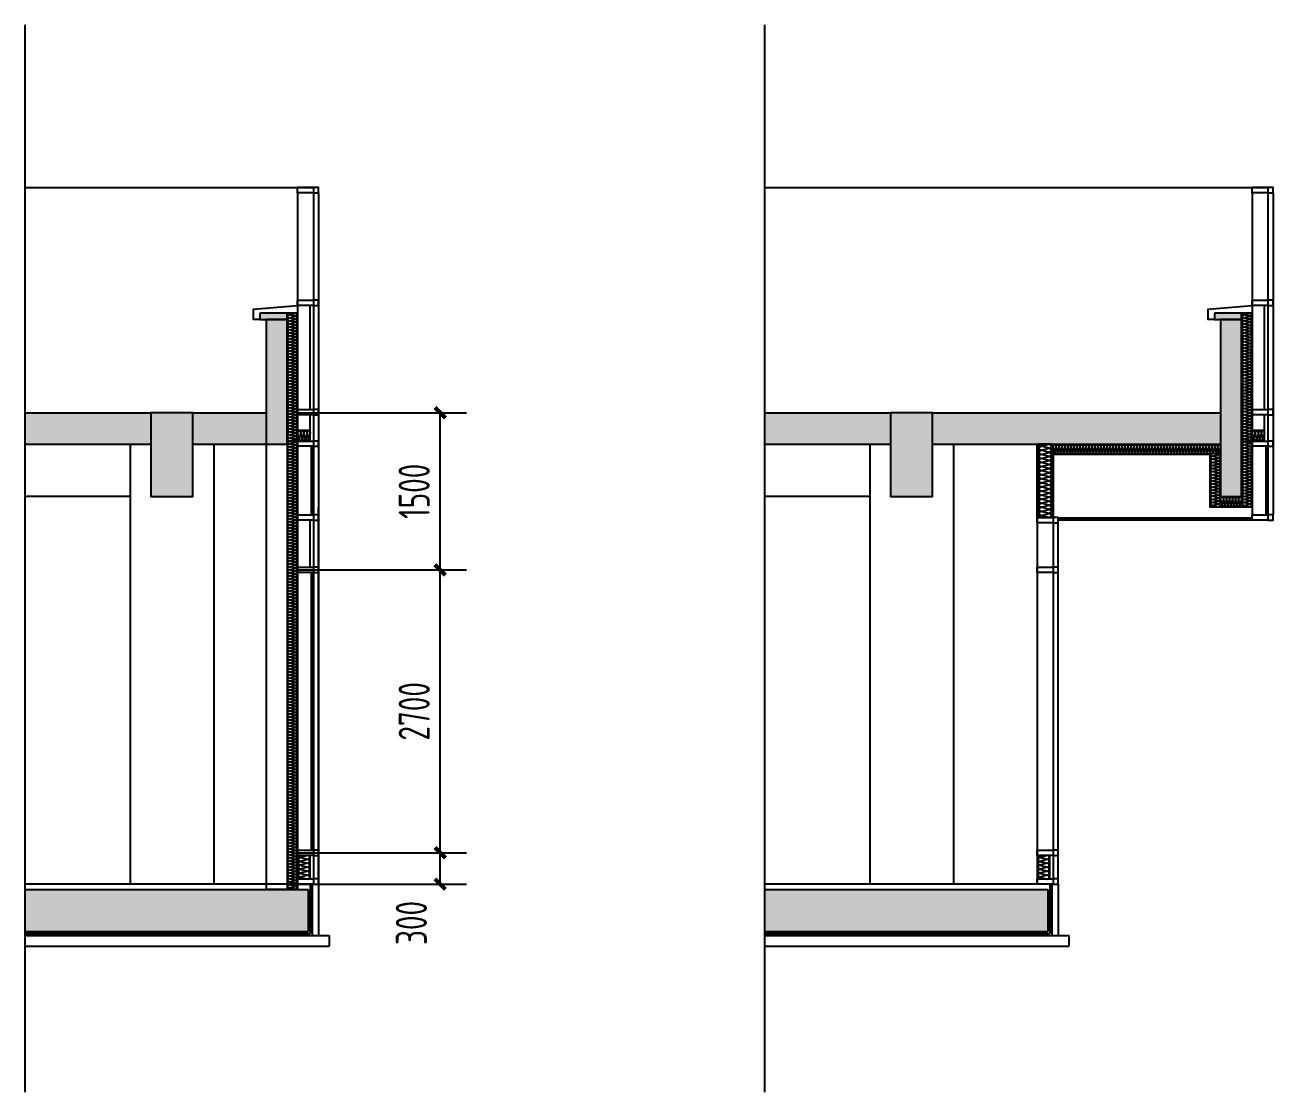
# Model space of a CAD drawing. Extents: x 72637 to 526294, y -245768 to 30884.
# Drawn here: x 72637 to 84550, y -107042 to -96856 of the extents above; entities that cross this region are included whole.
import ezdxf

# ---------------------------------------------------------------- set-up
doc = ezdxf.new("R2010")
doc.units = 0
doc.header["$LTSCALE"] = 10
doc.header["$MEASUREMENT"] = 0
for name, color, linetype in [('01-标注_尺寸', 124, 'Continuous'), ('05-填充_天正', 26, 'Continuous'), ('A-C_玻璃幕墙', 140, 'Continuous'), ('A-C_窗', 140, 'Continuous'), ('A-D_龙骨', 152, 'Continuous'), ('A-SUR_保温', 222, 'Continuous'), ('A-SUR_看线', 231, 'Continuous'), ('A-SUR_面层', 191, 'Continuous'), ('A-TECH_结构', 21, 'Continuous'), ('A-金属背板', 30, 'Continuous'), ('A_STR-砌块墙', 121, 'Continuous'), ('A_STR-砼墙', 51, 'Continuous'), ('A_STR-砼柱', 51, 'Continuous'), ('D_铝板', 181, 'Continuous'), ('PUB_HATCH', 8, 'Continuous')]:
    doc.layers.add(name, color=color, linetype=linetype)
doc.layers.add('DIM_MODI', color=6, linetype='Continuous', plot=False)
doc.styles.add('_TCH_DIM_T3', font='ROS1', dxfattribs={"width": 0.8, "bigfont": 'JD'})
doc.dimstyles.new('_TCH_ARCH&&100', dxfattribs={"dimtxt": 297.5, "dimasz": 100, "dimexe": 250, "dimexo": 300, "dimgap": 100, "dimtad": 1, "dimdec": 0, "dimzin": 0, "dimdsep": 46, "dimtxsty": '_TCH_DIM_T3', "dimblk": 'ARCHTICK', "dimcen": 0.09, "dimclrt": 7, "dimazin": 2, "dimtfac": 1, "dimtdec": 0, "dimtix": 1, "dimtmove": 2, "dimatfit": 3, "dimfxl": 0, "dimtolj": 1, "dimtzin": 0, "dimarcsym": 0})

# ---------------------------------------------------------------- blocks, each defined once
blk = doc.blocks.new('kyuhtr')
for points in [[(50, -25), (0, -25), (0, 25), (50, 25)], [(50, -25), (200, -25), (200, 25), (50, 25)]]:
    blk.add_lwpolyline(points, close=True)
blk = doc.blocks.new('$LinePat$岩棉板')
at = {"color": 0}
for p, q in [((0, -17), (12, -67)), ((12, -67), (24, -17))]:
    blk.add_line(p, q, dxfattribs=at)
for centre, start, end in [((12, -17), 0, 180), ((0, -67), 270, 0), ((24, -67), 180, 270)]:
    blk.add_arc(centre, 12, start, end, dxfattribs=at)
at = {"layer": 'Defpoints'}
blk.add_point((0, 0.1), dxfattribs=at)
at = {"layer": 'Defpoints', "color": 0}
blk.add_point((24, -84), dxfattribs=at)
blk = doc.blocks.new('djalkdjlkasdjk')
at = {"layer": 'A-金属背板'}
for points in [[(500, 150), (1200, 150)], [(500, 0), (1200, 0)]]:
    blk.add_lwpolyline(points, dxfattribs=at)
blk.add_lwpolyline([(500, 140), (1200, 140), (1200, 10), (500, 10)], close=True, dxfattribs=at)
at = {"layer": 'A-SUR_保温', "xscale": 1.620370373335142, "yscale": 1.544892716204687, "zscale": 1.544892716204687, "rotation": 7.817841363858602e-08}
for p in [(500, 140), (539, 140), (578, 140), (617, 140), (656, 140), (694, 140), (733, 140), (772, 140), (811, 140), (850, 140), (889, 140), (928, 140), (967, 140), (1006, 140), (1044, 140), (1083, 140), (1122, 140), (1161, 140)]:
    blk.add_blockref('$LinePat$岩棉板', p, dxfattribs=at)
blk = doc.blocks.new('*U2207')
blk.add_lwpolyline([(0, 120), (225, 120), (225, 0), (0, 0)], close=True)
at = {"color": 8, "xscale": -1.562499992143997, "yscale": 1.426054814958172, "zscale": 1.426054814958172}
for p in [(37, 120), (75, 120), (112, 120), (150, 120), (187, 120), (225, 120)]:
    blk.add_blockref('$LinePat$岩棉板', p, dxfattribs=at)
blk = doc.blocks.new('_FZH')
blk.add_lwpolyline([(-0.5, -0.5), (0.5, -0.5), (0.5, 0.5), (-0.5, 0.5)], close=True)
at = {"layer": 'PUB_HATCH'}
blk.add_solid([(-0.5, -0.5), (0.5, -0.5), (-0.5, 0.5), (0.5, 0.5)], dxfattribs=at)
blk = doc.blocks.new('_ArchTick')
at = {"color": 0, "linetype": 'ByBlock', "const_width": 0.4}
blk.add_lwpolyline([(-0.5, -0.5), (0.5, 0.5)], dxfattribs=at)
blk = doc.blocks.new('*D2567')
at = {"layer": '01-标注_尺寸', "color": 0, "lineweight": -2, "transparency": 16777216}
for p, q in [((75240, -100558), (76850, -100558)), ((76600, -102058), (76600, -100558)), ((75240, -102058), (76850, -102058))]:
    blk.add_line(p, q, dxfattribs=at)
at = {"layer": 'Defpoints', "color": 0, "transparency": 16777216}
for p in [(74940, -100558), (76600, -100558), (74940, -102058)]:
    blk.add_point(p, dxfattribs=at)
at = {"layer": '01-标注_尺寸', "color": 0, "lineweight": -2, "transparency": 16777216, "xscale": 100, "yscale": 100, "zscale": 100}
for p, rotation in [((76600, -100558), 90), ((76600, -102058), 270)]:
    blk.add_blockref('_ArchTick', p, dxfattribs=dict(at, rotation=rotation))
at = {"layer": '01-标注_尺寸', "color": 7, "transparency": 16777216, "insert": (76352, -101308), "char_height": 297.5, "attachment_point": 5, "rotation": 90, "style": '_TCH_DIM_T3'}
blk.add_mtext('\\A1;1500', dxfattribs=at)
blk = doc.blocks.new('*D2568')
at = {"layer": '01-标注_尺寸', "color": 0, "lineweight": -2, "transparency": 16777216}
for p, q in [((75240, -102058), (76850, -102058)), ((76600, -104758), (76600, -102058)), ((75240, -104758), (76850, -104758))]:
    blk.add_line(p, q, dxfattribs=at)
at = {"layer": 'Defpoints', "color": 0, "transparency": 16777216}
for p in [(74940, -102058), (76600, -102058), (74940, -104758)]:
    blk.add_point(p, dxfattribs=at)
at = {"layer": '01-标注_尺寸', "color": 0, "lineweight": -2, "transparency": 16777216, "xscale": 100, "yscale": 100, "zscale": 100}
for p, rotation in [((76600, -102058), 90), ((76600, -104758), 270)]:
    blk.add_blockref('_ArchTick', p, dxfattribs=dict(at, rotation=rotation))
at = {"layer": '01-标注_尺寸', "color": 7, "transparency": 16777216, "insert": (76352, -103408), "char_height": 297.5, "attachment_point": 5, "rotation": 90, "style": '_TCH_DIM_T3'}
blk.add_mtext('\\A1;2700', dxfattribs=at)
blk = doc.blocks.new('*D2569')
at = {"layer": '01-标注_尺寸', "color": 0, "lineweight": -2, "transparency": 16777216}
for p, q in [((75240, -104758), (76850, -104758)), ((76600, -105058), (76600, -104758)), ((75240, -105058), (76850, -105058))]:
    blk.add_line(p, q, dxfattribs=at)
at = {"layer": 'Defpoints', "color": 0, "transparency": 16777216}
for p in [(74940, -104758), (76600, -104758), (74940, -105058)]:
    blk.add_point(p, dxfattribs=at)
at = {"layer": '01-标注_尺寸', "color": 0, "lineweight": -2, "transparency": 16777216, "xscale": 100, "yscale": 100, "zscale": 100}
for p, rotation in [((76600, -104758), 90), ((76600, -105058), 270)]:
    blk.add_blockref('_ArchTick', p, dxfattribs=dict(at, rotation=rotation))
at = {"layer": '01-标注_尺寸', "color": 7, "transparency": 16777216, "insert": (76325, -105428), "char_height": 297.5, "attachment_point": 5, "rotation": 90, "style": '_TCH_DIM_T3'}
blk.add_mtext('\\A1;300', dxfattribs=at)

msp = doc.modelspace()

# ---------------------------------------------------------------- hatches: boundary and pattern name
at = {"layer": '05-填充_天正'}
for points in [[(73839.7, -100858), (73839.7, -100558), (72636.7, -100558), (72636.7, -100858)], [(74939.7, -100858), (74939.7, -100558), (74239.7, -100558), (74239.7, -100858)], [(80900.2, -100858), (80900.2, -100558), (79697.2, -100558), (79697.2, -100858)], [(81300.2, -100558), (81300.2, -100858), (84050.2, -100858), (84050.2, -100558)], [(72636.7, -105508), (75339.7, -105508), (75339.7, -105108), (72636.7, -105108)], [(79697.2, -105508), (82400.2, -105508), (82400.2, -105108), (79697.2, -105108)]]:
    msp.add_hatch(color=256, dxfattribs=at).paths.add_polyline_path(points)

# ---------------------------------------------------------------- linework, layer by layer
for p, q in [((72636.7, -96856.4), (72636.7, -107041.8)), ((79697.2, -96856.4), (79697.2, -107041.8))]:
    msp.add_line(p, q)
at = {"layer": 'A-C_玻璃幕墙'}
for points in [[(75439.7, -105058), (75439.7, -101458)], [(82500.2, -105058), (82500.2, -101583)]]:
    msp.add_lwpolyline(points, dxfattribs=at)
at = {"layer": 'A-C_窗'}
for p, q in [((75439.7, -98408), (75239.7, -98408)), ((84550.2, -98408), (84350.2, -98408))]:
    msp.add_line(p, q, dxfattribs=at)
for points in [[(75239.7, -98458), (75239.7, -105058)], [(75389.7, -98458), (75389.7, -105058)], [(75439.7, -98458), (75439.7, -105058)], [(84350.2, -98458), (84350.2, -101533)], [(84500.2, -98408), (84500.2, -101533)], [(84550.2, -98458), (84550.2, -101528)], [(82300.2, -100858), (82300.2, -105058)], [(82450.2, -100858), (82450.2, -105058)]]:
    msp.add_lwpolyline(points, dxfattribs=at)
at = {"layer": 'A-SUR_保温'}
for p, q in [((75239.7, -100853), (75239.7, -105108)), ((75359.7, -105058), (75359.7, -105528)), ((75379.7, -105058), (75379.7, -105548)), ((75439.7, -105058), (75439.7, -105548)), ((82420.2, -105058), (82420.2, -105528)), ((82440.2, -105058), (82440.2, -105548)), ((82500.2, -105058), (82500.2, -105548)), ((75539.7, -105548), (75539.7, -105648)), ((82600.2, -105548), (82600.2, -105648))]:
    msp.add_line(p, q, dxfattribs=at)
for points in [[(75139.7, -100828), (75359.7, -100828), (75359.7, -100728), (75239.7, -100728), (75239.7, -99608), (75139.7, -99608)], [(84250.2, -100828), (84470.2, -100828), (84470.2, -100728), (84350.2, -100728), (84350.2, -99608), (84250.2, -99608)], [(84350.2, -100828), (84350.2, -101458), (83950.2, -101458), (83950.2, -100958), (82450.2, -100958)], [(72636.7, -105528), (75359.7, -105528)], [(72636.7, -105548), (75539.7, -105548)], [(79697.2, -105528), (82420.2, -105528)], [(79697.2, -105548), (82600.2, -105548)], [(72636.7, -105648), (75539.7, -105648)], [(79697.2, -105648), (82600.2, -105648)]]:
    msp.add_lwpolyline(points, dxfattribs=at)
at = {"layer": 'A-SUR_看线'}
for p, q in [((72636.7, -98408), (75239.7, -98408)), ((79697.2, -98408), (84350.2, -98408))]:
    msp.add_line(p, q, dxfattribs=at)
at = {"layer": 'A-SUR_面层'}
for points in [[(75239.7, -105058), (72636.7, -105058)], [(82300.2, -105058), (79697.2, -105058)]]:
    msp.add_lwpolyline(points, dxfattribs=at)
at = {"layer": 'A-TECH_结构'}
for points in [[(73639.7, -100858), (73639.7, -105058)], [(74439.7, -100858), (74439.7, -105058)], [(80700.2, -100858), (80700.2, -105058)], [(81500.2, -100858), (81500.2, -105058)], [(73639.7, -101358), (72636.7, -101358)], [(80700.2, -101358), (79697.2, -101358)]]:
    msp.add_lwpolyline(points, dxfattribs=at)
at = {"layer": 'A-金属背板'}
for points in [[(75379.7, -100878), (75369.7, -100878), (75369.7, -101533), (75379.7, -101533)], [(84490.2, -100878), (84480.2, -100878), (84480.2, -101533), (84490.2, -101533)], [(75379.7, -102083), (75369.7, -102083), (75369.7, -104733), (75379.7, -104733)]]:
    msp.add_lwpolyline(points, close=True, dxfattribs=at)
at = {"layer": 'A_STR-砌块墙'}
for p, q in [((74939.7, -100858), (74939.7, -105108)), ((75139.7, -100858), (75139.7, -105108)), ((75139.7, -105108), (74939.7, -105108))]:
    msp.add_line(p, q, dxfattribs=at)
at = {"layer": 'A_STR-砼墙'}
for p, q in [((72636.7, -100558), (73839.7, -100558)), ((72636.7, -100558), (72636.7, -100858)), ((74239.7, -100558), (74939.7, -100558)), ((79697.2, -100558), (80900.2, -100558)), ((79697.2, -100558), (79697.2, -100858)), ((81300.2, -100558), (84050.2, -100558)), ((84050.2, -100618), (84050.2, -100618)), ((84150.2, -100618), (84150.2, -100618)), ((84250.2, -100618), (84250.2, -100618)), ((72636.7, -100858), (73839.7, -100858)), ((74239.7, -100858), (74939.7, -100858)), ((79697.2, -100858), (80900.2, -100858)), ((81300.2, -100858), (84050.2, -100858)), ((72636.7, -105108), (75339.7, -105108)), ((72636.7, -105108), (72636.7, -105508)), ((75339.7, -105108), (75339.7, -105508)), ((79697.2, -105108), (82400.2, -105108)), ((79697.2, -105108), (79697.2, -105508)), ((82400.2, -105108), (82400.2, -105508)), ((72636.7, -105508), (75339.7, -105508)), ((79697.2, -105508), (82400.2, -105508))]:
    msp.add_line(p, q, dxfattribs=at)
at = {"layer": 'D_铝板'}
for p, q in [((75359.7, -100528), (75359.7, -99533)), ((84470.2, -100528), (84470.2, -99533)), ((75359.7, -100828), (75359.7, -100578)), ((84470.2, -100828), (84470.2, -100578)), ((75359.7, -102033), (75359.7, -101583)), ((75359.7, -105008), (75359.7, -104783)), ((82420.2, -105008), (82420.2, -104788))]:
    msp.add_line(p, q, dxfattribs=at)
at = {"layer": 'DIM_MODI'}
for points in [[(74877.6, -99668.1), (74817.6, -99668.1), (74817.6, -99567.9), (75237.6, -99533.1)], [(83990.2, -99668), (83930.2, -99668), (83930.2, -99567.8), (84350.2, -99533)], [(84350.2, -101563), (82500.2, -101563)], [(84350.2, -101580), (82500.2, -101580)], [(84350.2, -101583), (82500.2, -101583)]]:
    msp.add_lwpolyline(points, dxfattribs=at)

# ---------------------------------------------------------------- block references
at = {"layer": 'A-D_龙骨', "xscale": -1}
for p in [(75439.7, -98433), (84550.2, -98433), (75439.7, -99508), (84550.2, -99508), (75439.7, -100553), (84550.2, -100553), (75439.7, -100853), (84550.2, -100853), (75439.7, -101558), (82500.2, -101583), (84550.2, -101558), (75439.7, -102058), (82500.2, -102058), (75439.7, -104758), (82500.2, -104758), (75439.7, -105033), (82500.2, -105033)]:
    msp.add_blockref('kyuhtr', p, dxfattribs=at)
at = {"layer": 'A-SUR_保温', "yscale": 1.188379012465143, "zscale": 1.188379012465143}
for p, xscale, rotation in [((75239.7, -99636.6), -1.193576387893496, 269.9999999912139), ((75239.7, -99665.2), -1.193576387893496, 269.9999999912139), ((75239.7, -99693.9), -1.193576387893496, 269.9999999912139), ((75239.7, -99722.5), -1.193576387893496, 269.9999999912139), ((84350.2, -99636.9), -1.204427088257314, 269.9999999738789), ((84350.2, -99665.8), -1.204427088257314, 269.9999999738789), ((84350.2, -99694.7), -1.204427088257314, 269.9999999738789), ((84350.2, -99723.6), -1.204427088257314, 269.9999999738789), ((75239.7, -99751.2), -1.193576387893496, 269.9999999912139), ((75239.7, -99779.8), -1.193576387893496, 269.9999999912139), ((75239.7, -99808.5), -1.193576387893496, 269.9999999912139), ((75239.7, -99837.1), -1.193576387893496, 269.9999999912139), ((84350.2, -99752.5), -1.204427088257314, 269.9999999738789), ((84350.2, -99781.4), -1.204427088257314, 269.9999999738789), ((84350.2, -99810.3), -1.204427088257314, 269.9999999738789), ((84350.2, -99839.2), -1.204427088257314, 269.9999999738789), ((75239.7, -99865.8), -1.193576387893496, 269.9999999912139), ((75239.7, -99894.4), -1.193576387893496, 269.9999999912139), ((75239.7, -99923.1), -1.193576387893496, 269.9999999912139), ((75239.7, -99951.7), -1.193576387893496, 269.9999999912139), ((75239.7, -99980.4), -1.193576387893496, 269.9999999912139), ((84350.2, -99868.1), -1.204427088257314, 269.9999999738789), ((84350.2, -99897), -1.204427088257314, 269.9999999738789), ((84350.2, -99925.9), -1.204427088257314, 269.9999999738789), ((84350.2, -99954.8), -1.204427088257314, 269.9999999738789), ((84350.2, -99983.7), -1.204427088257314, 269.9999999738789), ((75239.7, -100009), -1.193576387893496, 269.9999999912139), ((75239.7, -100037.6), -1.193576387893496, 269.9999999912139), ((75239.7, -100066.3), -1.193576387893496, 269.9999999912139), ((75239.7, -100094.9), -1.193576387893496, 269.9999999912139), ((84350.2, -100012.6), -1.204427088257314, 269.9999999738789), ((84350.2, -100041.5), -1.204427088257314, 269.9999999738789), ((84350.2, -100070.5), -1.204427088257314, 269.9999999738789), ((84350.2, -100099.4), -1.204427088257314, 269.9999999738789), ((75239.7, -100123.6), -1.193576387893496, 269.9999999912139), ((75239.7, -100152.2), -1.193576387893496, 269.9999999912139), ((75239.7, -100180.9), -1.193576387893496, 269.9999999912139), ((75239.7, -100209.5), -1.193576387893496, 269.9999999912139), ((84350.2, -100128.3), -1.204427088257314, 269.9999999738789), ((84350.2, -100157.2), -1.204427088257314, 269.9999999738789), ((84350.2, -100186.1), -1.204427088257314, 269.9999999738789), ((84350.2, -100215), -1.204427088257314, 269.9999999738789), ((75239.7, -100238.2), -1.193576387893496, 269.9999999912139), ((75239.7, -100266.8), -1.193576387893496, 269.9999999912139), ((75239.7, -100295.5), -1.193576387893496, 269.9999999912139), ((75239.7, -100324.1), -1.193576387893496, 269.9999999912139), ((84350.2, -100243.9), -1.204427088257314, 269.9999999738789), ((84350.2, -100272.8), -1.204427088257314, 269.9999999738789), ((84350.2, -100301.7), -1.204427088257314, 269.9999999738789), ((84350.2, -100330.6), -1.204427088257314, 269.9999999738789), ((75239.7, -100352.7), -1.193576387893496, 269.9999999912139), ((75239.7, -100381.4), -1.193576387893496, 269.9999999912139), ((75239.7, -100410), -1.193576387893496, 269.9999999912139), ((75239.7, -100438.7), -1.193576387893496, 269.9999999912139), ((84350.2, -100359.5), -1.204427088257314, 269.9999999738789), ((84350.2, -100388.4), -1.204427088257314, 269.9999999738789), ((84350.2, -100417.3), -1.204427088257314, 269.9999999738789), ((84350.2, -100446.2), -1.204427088257314, 269.9999999738789), ((75239.7, -100467.3), -1.193576387893496, 269.9999999912139), ((75239.7, -100496), -1.193576387893496, 269.9999999912139), ((75239.7, -100524.6), -1.193576387893496, 269.9999999912139), ((75239.7, -100553.3), -1.193576387893496, 269.9999999912139), ((84350.2, -100475.1), -1.204427088257314, 269.9999999738789), ((84350.2, -100504), -1.204427088257314, 269.9999999738789), ((84350.2, -100533), -1.204427088257314, 269.9999999738789), ((84350.2, -100561.9), -1.204427088257314, 269.9999999738789), ((75239.7, -100581.9), -1.193576387893496, 269.9999999912139), ((75239.7, -100610.6), -1.193576387893496, 269.9999999912139), ((75239.7, -100639.2), -1.193576387893496, 269.9999999912139), ((75239.7, -100667.9), -1.193576387893496, 269.9999999912139), ((75239.7, -100696.5), -1.193576387893496, 269.9999999912139), ((84350.2, -100590.8), -1.204427088257314, 269.9999999738789), ((84350.2, -100619.7), -1.204427088257314, 269.9999999738789), ((84350.2, -100648.6), -1.204427088257314, 269.9999999738789), ((84350.2, -100677.5), -1.204427088257314, 269.9999999738789), ((75239.7, -100725.1), -1.193576387893496, 269.9999999912139), ((75239.7, -100753.8), -1.193576387893496, 269.9999999912139), ((75239.7, -100782.4), -1.193576387893496, 269.9999999912139), ((75239.7, -100811.1), -1.193576387893496, 269.9999999912139), ((75269.7, -100728), -1.249999998975613, 359.9999999999722), ((75299.7, -100728), -1.249999998975613, 359.9999999999722), ((75329.7, -100728), -1.249999998975613, 359.9999999999722), ((75359.7, -100728), -1.249999998975613, 359.9999999999722), ((84350.2, -100706.4), -1.204427088257314, 269.9999999738789), ((84350.2, -100735.3), -1.204427088257314, 269.9999999738789), ((84350.2, -100764.2), -1.204427088257314, 269.9999999738789), ((84350.2, -100793.1), -1.204427088257314, 269.9999999738789), ((84380.2, -100728), -1.249999998975613, 359.9999999999722), ((84410.2, -100728), -1.249999998975613, 359.9999999999722), ((84440.2, -100728), -1.249999998975613, 359.9999999999722), ((84470.2, -100728), -1.249999998975613, 359.9999999999722), ((75239.7, -100839.7), -1.193576387893496, 269.9999999912139), ((75239.7, -100868.4), -1.193576387893496, 269.9999999912139), ((75239.7, -100897), -1.193576387893496, 269.9999999912139), ((75239.7, -100925.7), -1.193576387893496, 269.9999999912139), ((82478.8, -100858), -1.190476188715041, 3.261452850137781e-07), ((82507.4, -100858), -1.190476188715041, 3.261452850137781e-07), ((82536, -100858), -1.190476188715041, 3.261452850137781e-07), ((82564.5, -100858), -1.190476188715041, 3.261452850137781e-07), ((82593.1, -100858), -1.190476188715041, 3.261452850137781e-07), ((82621.7, -100858), -1.190476188715041, 3.261452850137781e-07), ((82650.2, -100858), -1.190476188715041, 3.261452850137781e-07), ((82678.8, -100858), -1.190476188715041, 3.261452850137781e-07), ((82707.4, -100858), -1.190476188715041, 3.261452850137781e-07), ((82736, -100858), -1.190476188715041, 3.261452850137781e-07), ((82764.5, -100858), -1.190476188715041, 3.261452850137781e-07), ((82793.1, -100858), -1.190476188715041, 3.261452850137781e-07), ((82821.7, -100858), -1.190476188715041, 3.261452850137781e-07), ((82850.2, -100858), -1.190476188715041, 3.261452850137781e-07), ((82878.8, -100858), -1.190476188715041, 3.261452850137781e-07), ((82907.4, -100858), -1.190476188715041, 3.261452850137781e-07), ((82936, -100858), -1.190476188715041, 3.261452850137781e-07), ((82964.5, -100858), -1.190476188715041, 3.261452850137781e-07), ((82993.1, -100858), -1.190476188715041, 3.261452850137781e-07), ((83021.7, -100858), -1.190476188715041, 3.261452850137781e-07), ((83050.2, -100858), -1.190476188715041, 3.261452850137781e-07), ((83078.8, -100858), -1.190476188715041, 3.261452850137781e-07), ((83107.4, -100858), -1.190476188715041, 3.261452850137781e-07), ((83136, -100858), -1.190476188715041, 3.261452850137781e-07), ((83164.5, -100858), -1.190476188715041, 3.261452850137781e-07), ((83193.1, -100858), -1.190476188715041, 3.261452850137781e-07), ((83221.7, -100858), -1.190476188715041, 3.261452850137781e-07), ((83250.2, -100858), -1.190476188715041, 3.261452850137781e-07), ((83278.8, -100858), -1.190476188715041, 3.261452850137781e-07), ((83307.4, -100858), -1.190476188715041, 3.261452850137781e-07), ((83336, -100858), -1.190476188715041, 3.261452850137781e-07), ((83364.5, -100858), -1.190476188715041, 3.261452850137781e-07), ((83393.1, -100858), -1.190476188715041, 3.261452850137781e-07), ((83421.7, -100858), -1.190476188715041, 3.261452850137781e-07), ((83450.2, -100858), -1.190476188715041, 3.261452850137781e-07), ((83478.8, -100858), -1.190476188715041, 3.261452850137781e-07), ((83507.4, -100858), -1.190476188715041, 3.261452850137781e-07), ((83536, -100858), -1.190476188715041, 3.261452850137781e-07), ((83564.5, -100858), -1.190476188715041, 3.261452850137781e-07), ((83593.1, -100858), -1.190476188715041, 3.261452850137781e-07), ((83621.7, -100858), -1.190476188715041, 3.261452850137781e-07), ((83650.2, -100858), -1.190476188715041, 3.261452850137781e-07), ((83678.8, -100858), -1.190476188715041, 3.261452850137781e-07), ((83707.4, -100858), -1.190476188715041, 3.261452850137781e-07), ((83736, -100858), -1.190476188715041, 3.261452850137781e-07), ((83764.5, -100858), -1.190476188715041, 3.261452850137781e-07), ((83793.1, -100858), -1.190476188715041, 3.261452850137781e-07), ((83821.7, -100858), -1.190476188715041, 3.261452850137781e-07), ((83850.2, -100858), -1.190476188715041, 3.261452850137781e-07), ((83878.8, -100858), -1.190476188715041, 3.261452850137781e-07), ((83907.4, -100858), -1.190476188715041, 3.261452850137781e-07), ((83936, -100858), -1.190476188715041, 3.261452850137781e-07), ((83964.5, -100858), -1.190476188715041, 3.261452850137781e-07), ((83993.1, -100858), -1.190476188715041, 3.261452850137781e-07), ((84021.7, -100858), -1.190476188715041, 3.261452850137781e-07), ((84050.2, -100858), -1.190476188715041, 3.261452850137781e-07), ((84350.2, -100822), -1.204427088257314, 269.9999999738789), ((84350.2, -100850.9), -1.204427088257314, 269.9999999738789), ((84350.2, -100879.8), -1.204427088257314, 269.9999999738789), ((84350.2, -100908.7), -1.204427088257314, 269.9999999738789), ((75239.7, -100954.3), -1.193576387893496, 269.9999999912139), ((75239.7, -100983), -1.193576387893496, 269.9999999912139), ((75239.7, -101011.6), -1.193576387893496, 269.9999999912139), ((75239.7, -101040.2), -1.193576387893496, 269.9999999912139), ((84050.2, -100987.4), -1.225490195051554, 269.9999999033268), ((84050.2, -101016.8), -1.225490195051554, 269.9999999033268), ((84050.2, -101046.2), -1.225490195051554, 269.9999999033268), ((84350.2, -100937.6), -1.204427088257314, 269.9999999738789), ((84350.2, -100966.5), -1.204427088257314, 269.9999999738789), ((84350.2, -100995.5), -1.204427088257314, 269.9999999738789), ((84350.2, -101024.4), -1.204427088257314, 269.9999999738789), ((84350.2, -101053.3), -1.204427088257314, 269.9999999738789), ((75239.7, -101068.9), -1.193576387893496, 269.9999999912139), ((75239.7, -101097.5), -1.193576387893496, 269.9999999912139), ((75239.7, -101126.2), -1.193576387893496, 269.9999999912139), ((75239.7, -101154.8), -1.193576387893496, 269.9999999912139), ((84050.2, -101075.6), -1.225490195051554, 269.9999999033268), ((84050.2, -101105), -1.225490195051554, 269.9999999033268), ((84050.2, -101134.4), -1.225490195051554, 269.9999999033268), ((84050.2, -101163.8), -1.225490195051554, 269.9999999033268), ((84350.2, -101082.2), -1.204427088257314, 269.9999999738789), ((84350.2, -101111.1), -1.204427088257314, 269.9999999738789), ((84350.2, -101140), -1.204427088257314, 269.9999999738789), ((84350.2, -101168.9), -1.204427088257314, 269.9999999738789), ((75239.7, -101183.5), -1.193576387893496, 269.9999999912139), ((75239.7, -101212.1), -1.193576387893496, 269.9999999912139), ((75239.7, -101240.8), -1.193576387893496, 269.9999999912139), ((75239.7, -101269.4), -1.193576387893496, 269.9999999912139), ((84050.2, -101193.2), -1.225490195051554, 269.9999999033268), ((84050.2, -101222.7), -1.225490195051554, 269.9999999033268), ((84050.2, -101252.1), -1.225490195051554, 269.9999999033268), ((84050.2, -101281.5), -1.225490195051554, 269.9999999033268), ((84350.2, -101197.8), -1.204427088257314, 269.9999999738789), ((84350.2, -101226.7), -1.204427088257314, 269.9999999738789), ((84350.2, -101255.6), -1.204427088257314, 269.9999999738789), ((84350.2, -101284.5), -1.204427088257314, 269.9999999738789), ((75239.7, -101298.1), -1.193576387893496, 269.9999999912139), ((75239.7, -101326.7), -1.193576387893496, 269.9999999912139), ((75239.7, -101355.4), -1.193576387893496, 269.9999999912139), ((75239.7, -101384), -1.193576387893496, 269.9999999912139), ((75239.7, -101412.6), -1.193576387893496, 269.9999999912139), ((84050.2, -101310.9), -1.225490195051554, 269.9999999033268), ((84050.2, -101340.3), -1.225490195051554, 269.9999999033268), ((84050.2, -101369.7), -1.225490195051554, 269.9999999033268), ((84050.2, -101399.1), -1.225490195051554, 269.9999999033268), ((84078.8, -101358), -1.190476195531835, 2.609170602803106e-06), ((84107.4, -101358), -1.190476195531835, 2.609170602803106e-06), ((84136, -101358), -1.190476195531835, 2.609170602803106e-06), ((84164.5, -101358), -1.190476195531835, 2.609170602803106e-06), ((84193.1, -101358), -1.190476195531835, 2.609170602803106e-06), ((84221.7, -101358), -1.190476195531835, 2.609170602803106e-06), ((84250.2, -101358), -1.190476195531835, 2.609170602803106e-06), ((84350.2, -101313.4), -1.204427088257314, 269.9999999738789), ((84350.2, -101342.3), -1.204427088257314, 269.9999999738789), ((84350.2, -101371.2), -1.204427088257314, 269.9999999738789), ((84350.2, -101400.1), -1.204427088257314, 269.9999999738789), ((75239.7, -101441.3), -1.193576387893496, 269.9999999912139), ((75239.7, -101469.9), -1.193576387893496, 269.9999999912139), ((75239.7, -101498.6), -1.193576387893496, 269.9999999912139), ((75239.7, -101527.2), -1.193576387893496, 269.9999999912139), ((84050.2, -101428.5), -1.225490195051554, 269.9999999033268), ((84050.2, -101458), -1.225490195051554, 269.9999999033268), ((84350.2, -101429), -1.204427088257314, 269.9999999738789), ((84350.2, -101458), -1.204427088257314, 269.9999999738789), ((75239.7, -101555.9), -1.193576387893496, 269.9999999912139), ((75239.7, -101584.5), -1.193576387893496, 269.9999999912139), ((75239.7, -101613.2), -1.193576387893496, 269.9999999912139), ((75239.7, -101641.8), -1.193576387893496, 269.9999999912139), ((75239.7, -101670.5), -1.193576387893496, 269.9999999912139), ((75239.7, -101699.1), -1.193576387893496, 269.9999999912139), ((75239.7, -101727.7), -1.193576387893496, 269.9999999912139), ((75239.7, -101756.4), -1.193576387893496, 269.9999999912139), ((75239.7, -101785), -1.193576387893496, 269.9999999912139), ((75239.7, -101813.7), -1.193576387893496, 269.9999999912139), ((75239.7, -101842.3), -1.193576387893496, 269.9999999912139), ((75239.7, -101871), -1.193576387893496, 269.9999999912139), ((75239.7, -101899.6), -1.193576387893496, 269.9999999912139), ((75239.7, -101928.3), -1.193576387893496, 269.9999999912139), ((75239.7, -101956.9), -1.193576387893496, 269.9999999912139), ((75239.7, -101985.6), -1.193576387893496, 269.9999999912139), ((75239.7, -102014.2), -1.193576387893496, 269.9999999912139), ((75239.7, -102042.9), -1.193576387893496, 269.9999999912139), ((75239.7, -102071.5), -1.193576387893496, 269.9999999912139), ((75239.7, -102100.1), -1.193576387893496, 269.9999999912139), ((75239.7, -102128.8), -1.193576387893496, 269.9999999912139), ((75239.7, -102157.4), -1.193576387893496, 269.9999999912139), ((75239.7, -102186.1), -1.193576387893496, 269.9999999912139), ((75239.7, -102214.7), -1.193576387893496, 269.9999999912139), ((75239.7, -102243.4), -1.193576387893496, 269.9999999912139), ((75239.7, -102272), -1.193576387893496, 269.9999999912139), ((75239.7, -102300.7), -1.193576387893496, 269.9999999912139), ((75239.7, -102329.3), -1.193576387893496, 269.9999999912139), ((75239.7, -102358), -1.193576387893496, 269.9999999912139), ((75239.7, -102386.6), -1.193576387893496, 269.9999999912139), ((75239.7, -102415.2), -1.193576387893496, 269.9999999912139), ((75239.7, -102443.9), -1.193576387893496, 269.9999999912139), ((75239.7, -102472.5), -1.193576387893496, 269.9999999912139), ((75239.7, -102501.2), -1.193576387893496, 269.9999999912139), ((75239.7, -102529.8), -1.193576387893496, 269.9999999912139), ((75239.7, -102558.5), -1.193576387893496, 269.9999999912139), ((75239.7, -102587.1), -1.193576387893496, 269.9999999912139), ((75239.7, -102615.8), -1.193576387893496, 269.9999999912139), ((75239.7, -102644.4), -1.193576387893496, 269.9999999912139), ((75239.7, -102673.1), -1.193576387893496, 269.9999999912139), ((75239.7, -102701.7), -1.193576387893496, 269.9999999912139), ((75239.7, -102730.4), -1.193576387893496, 269.9999999912139), ((75239.7, -102759), -1.193576387893496, 269.9999999912139), ((75239.7, -102787.6), -1.193576387893496, 269.9999999912139), ((75239.7, -102816.3), -1.193576387893496, 269.9999999912139), ((75239.7, -102844.9), -1.193576387893496, 269.9999999912139), ((75239.7, -102873.6), -1.193576387893496, 269.9999999912139), ((75239.7, -102902.2), -1.193576387893496, 269.9999999912139), ((75239.7, -102930.9), -1.193576387893496, 269.9999999912139), ((75239.7, -102959.5), -1.193576387893496, 269.9999999912139), ((75239.7, -102988.2), -1.193576387893496, 269.9999999912139), ((75239.7, -103016.8), -1.193576387893496, 269.9999999912139), ((75239.7, -103045.5), -1.193576387893496, 269.9999999912139), ((75239.7, -103074.1), -1.193576387893496, 269.9999999912139), ((75239.7, -103102.7), -1.193576387893496, 269.9999999912139), ((75239.7, -103131.4), -1.193576387893496, 269.9999999912139), ((75239.7, -103160), -1.193576387893496, 269.9999999912139), ((75239.7, -103188.7), -1.193576387893496, 269.9999999912139), ((75239.7, -103217.3), -1.193576387893496, 269.9999999912139), ((75239.7, -103246), -1.193576387893496, 269.9999999912139), ((75239.7, -103274.6), -1.193576387893496, 269.9999999912139), ((75239.7, -103303.3), -1.193576387893496, 269.9999999912139), ((75239.7, -103331.9), -1.193576387893496, 269.9999999912139), ((75239.7, -103360.6), -1.193576387893496, 269.9999999912139), ((75239.7, -103389.2), -1.193576387893496, 269.9999999912139), ((75239.7, -103417.9), -1.193576387893496, 269.9999999912139), ((75239.7, -103446.5), -1.193576387893496, 269.9999999912139), ((75239.7, -103475.1), -1.193576387893496, 269.9999999912139), ((75239.7, -103503.8), -1.193576387893496, 269.9999999912139), ((75239.7, -103532.4), -1.193576387893496, 269.9999999912139), ((75239.7, -103561.1), -1.193576387893496, 269.9999999912139), ((75239.7, -103589.7), -1.193576387893496, 269.9999999912139), ((75239.7, -103618.4), -1.193576387893496, 269.9999999912139), ((75239.7, -103647), -1.193576387893496, 269.9999999912139), ((75239.7, -103675.7), -1.193576387893496, 269.9999999912139), ((75239.7, -103704.3), -1.193576387893496, 269.9999999912139), ((75239.7, -103733), -1.193576387893496, 269.9999999912139), ((75239.7, -103761.6), -1.193576387893496, 269.9999999912139), ((75239.7, -103790.2), -1.193576387893496, 269.9999999912139), ((75239.7, -103818.9), -1.193576387893496, 269.9999999912139), ((75239.7, -103847.5), -1.193576387893496, 269.9999999912139), ((75239.7, -103876.2), -1.193576387893496, 269.9999999912139), ((75239.7, -103904.8), -1.193576387893496, 269.9999999912139), ((75239.7, -103933.5), -1.193576387893496, 269.9999999912139), ((75239.7, -103962.1), -1.193576387893496, 269.9999999912139), ((75239.7, -103990.8), -1.193576387893496, 269.9999999912139), ((75239.7, -104019.4), -1.193576387893496, 269.9999999912139), ((75239.7, -104048.1), -1.193576387893496, 269.9999999912139), ((75239.7, -104076.7), -1.193576387893496, 269.9999999912139), ((75239.7, -104105.4), -1.193576387893496, 269.9999999912139), ((75239.7, -104134), -1.193576387893496, 269.9999999912139), ((75239.7, -104162.6), -1.193576387893496, 269.9999999912139), ((75239.7, -104191.3), -1.193576387893496, 269.9999999912139), ((75239.7, -104219.9), -1.193576387893496, 269.9999999912139), ((75239.7, -104248.6), -1.193576387893496, 269.9999999912139), ((75239.7, -104277.2), -1.193576387893496, 269.9999999912139), ((75239.7, -104305.9), -1.193576387893496, 269.9999999912139), ((75239.7, -104334.5), -1.193576387893496, 269.9999999912139), ((75239.7, -104363.2), -1.193576387893496, 269.9999999912139), ((75239.7, -104391.8), -1.193576387893496, 269.9999999912139), ((75239.7, -104420.5), -1.193576387893496, 269.9999999912139), ((75239.7, -104449.1), -1.193576387893496, 269.9999999912139), ((75239.7, -104477.7), -1.193576387893496, 269.9999999912139), ((75239.7, -104506.4), -1.193576387893496, 269.9999999912139), ((75239.7, -104535), -1.193576387893496, 269.9999999912139), ((75239.7, -104563.7), -1.193576387893496, 269.9999999912139), ((75239.7, -104592.3), -1.193576387893496, 269.9999999912139), ((75239.7, -104621), -1.193576387893496, 269.9999999912139), ((75239.7, -104649.6), -1.193576387893496, 269.9999999912139), ((75239.7, -104678.3), -1.193576387893496, 269.9999999912139), ((75239.7, -104706.9), -1.193576387893496, 269.9999999912139), ((75239.7, -104735.6), -1.193576387893496, 269.9999999912139), ((75239.7, -104764.2), -1.193576387893496, 269.9999999912139), ((75239.7, -104792.9), -1.193576387893496, 269.9999999912139), ((75239.7, -104821.5), -1.193576387893496, 269.9999999912139), ((75239.7, -104850.1), -1.193576387893496, 269.9999999912139), ((75239.7, -104878.8), -1.193576387893496, 269.9999999912139), ((75239.7, -104907.4), -1.193576387893496, 269.9999999912139), ((75239.7, -104936.1), -1.193576387893496, 269.9999999912139), ((75239.7, -104964.7), -1.193576387893496, 269.9999999912139), ((75239.7, -104993.4), -1.193576387893496, 269.9999999912139), ((75239.7, -105022), -1.193576387893496, 269.9999999912139), ((75239.7, -105050.7), -1.193576387893496, 269.9999999912139), ((75239.7, -105079.3), -1.193576387893496, 269.9999999912139), ((75239.7, -105108), -1.193576387893496, 269.9999999912139)]:
    msp.add_blockref('$LinePat$岩棉板', p, dxfattribs=dict(at, xscale=xscale, rotation=rotation))
at = {"layer": 'A-SUR_保温', "xscale": -1, "rotation": 270}
for name, p in [('djalkdjlkasdjk', (82300.2, -102058)), ('*U2207', (75239.7, -105008)), ('*U2207', (82300.2, -105008))]:
    msp.add_blockref(name, p, dxfattribs=at)
at = {"layer": 'A_STR-砼柱', "rotation": 270}
for p, xscale, yscale, zscale in [((75009.7, -99638), 60, 260, 260), ((75039.7, -100263), 1190, 200, 200), ((84120.2, -99638), 60, 260, 260), ((84150.2, -100513), 1690, 200, 200), ((74039.7, -100958), 800, 400, 400), ((81100.2, -100958), 800, 400, 400)]:
    msp.add_blockref('_FZH', p, dxfattribs=dict(at, xscale=xscale, yscale=yscale, zscale=zscale))

# ---------------------------------------------------------------- dimensions: what is measured, and where the dimension line sits
at = {"layer": '01-标注_尺寸'}
for p1, p2, picture, middle in [((74939.7, -102058), (74939.7, -100558), '*D2567', (76351.5, -101308)), ((74939.7, -104758), (74939.7, -102058), '*D2568', (76351.5, -103408))]:
    dim = msp.add_aligned_dim(p1=p1, p2=p2, distance=-1660.6, dimstyle='_TCH_ARCH&&100', dxfattribs=at)
    dim.commit()
    dim.dimension.update_dxf_attribs({"geometry": picture, "text_midpoint": middle})
dim = msp.add_linear_dim(base=(76600.3, -104758), p1=(74939.7, -105058), p2=(74939.7, -104758), angle=90, dimstyle='_TCH_ARCH&&100', dxfattribs=at)
dim.commit()
dim.dimension.update_dxf_attribs({"geometry": '*D2569', "text_midpoint": (76325.3, -105428), "dimtype": 161})

doc.saveas('drawing.dxf')
